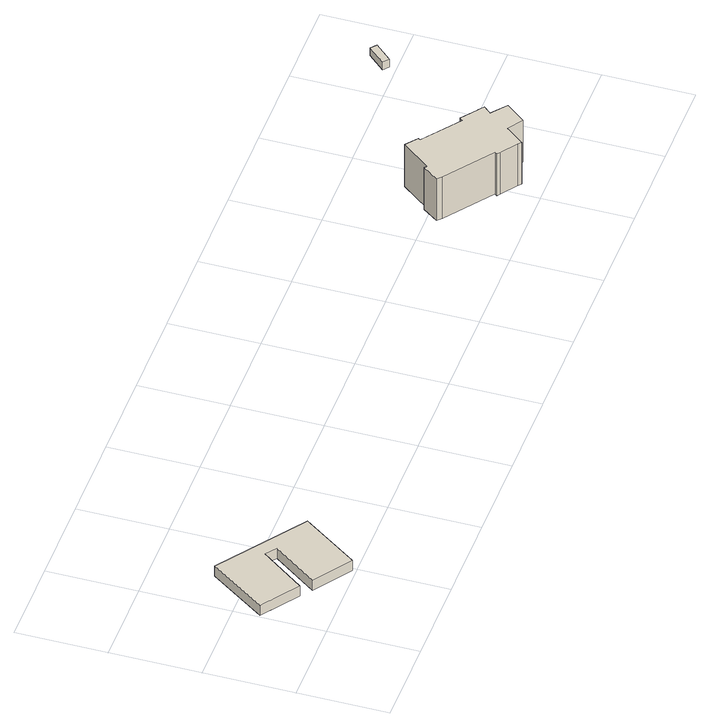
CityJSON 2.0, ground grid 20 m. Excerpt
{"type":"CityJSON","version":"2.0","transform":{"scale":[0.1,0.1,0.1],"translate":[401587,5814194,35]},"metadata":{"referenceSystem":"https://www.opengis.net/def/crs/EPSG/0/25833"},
"CityObjects":{
"building1":{"type":"Building","attributes":{"Gemeindeschluessel":"11000009","BezugspunktDach":"2200","function":"31001_2000","measuredHeight":2.76,"storeysAboveGround":1},"address":[{"country":"Germany","locality":"Berlin","thoroughfareNumber":"1","thoroughfareName":"Am Bahnhof Wuhlheide"}],"geometry":[{"type":"Solid","lod":"1","boundaries":[[[[0,1,2,3,4,5,6,7]],[[8,9,10,11,12,13,14,15]],[[8,15,7,6]],[[9,8,6,5]],[[10,9,5,4]],[[11,10,4,3]],[[12,11,3,2]],[[13,12,2,1]],[[14,13,1,0]],[[15,14,0,7]]]]}]},
"building2":{"type":"Building","attributes":{"name":"S-Bf. Wuhlheide","Gemeindeschluessel":"11000009","BezugspunktDach":"2200","function":"31001_3095","measuredHeight":11.22,"storeysAboveGround":1},"address":[{"country":"Germany","locality":"Berlin","thoroughfareNumber":"270","thoroughfareName":"Rudolf-Rühl-Allee"}],"geometry":[{"type":"Solid","lod":"1","boundaries":[[[[16,17,18,19,20,21,22,23,24,25,26,27,28,29,30,31,32,33,34,35,36,37]],[[38,39,40,41,42,43,44,45,46,47,48,49,50,51,52,53,54,55,56,57,58,59]],[[38,59,37,36]],[[39,38,36,35]],[[40,39,35,34]],[[41,40,34,33]],[[42,41,33,32]],[[43,42,32,31]],[[44,43,31,30]],[[45,44,30,29]],[[46,45,29,28]],[[47,46,28,27]],[[48,47,27,26]],[[49,48,26,25]],[[50,49,25,24]],[[51,50,24,23]],[[52,51,23,22]],[[53,52,22,21]],[[54,53,21,20]],[[55,54,20,19]],[[56,55,19,18]],[[57,56,18,17]],[[58,57,17,16]],[[59,58,16,37]]]]}]},
"building3":{"type":"Building","attributes":{"Gemeindeschluessel":"11000009","BezugspunktDach":"2200","function":"31001_2412","measuredHeight":2.09,"storeysAboveGround":1},"address":[{"country":"Germany","locality":"Berlin","thoroughfareNumber":"270 (2)","thoroughfareName":"Rudolf-Rühl-Allee"}],"geometry":[{"type":"Solid","lod":"1","boundaries":[[[[60,61,62,63]],[[64,65,66,67]],[[64,67,63,62]],[[65,64,62,61]],[[66,65,61,60]],[[67,66,60,63]]]]}]}
},
"vertices":[
[87,86,30],[159,184,30],[183,166,30],[111,67,30],[195,9,30],[282,133,30],[92,269,30],[6,145,30],[92,269,3],[282,133,3],[195,9,3],[111,67,3],[183,166,3],[159,184,3],[87,86,3],[6,145,3],
[1279,170,117],[1383,92,117],[1379,87,117],[1387,82,117],[1422,56,117],[1429,50,117],[1431,53,117],[1461,91,117],[1494,68,117],[1529,112,117],[1495,139,117],[1510,156,117],[1496,166,117],[1495,167,117],[1462,192,117],[1457,185,117],[1373,249,117],[1376,253,117],[1349,274,117],[1299,210,117],[1294,214,117],[1269,180,117],[1294,214,5],[1299,210,5],[1349,274,5],[1376,253,5],[1373,249,5],[1457,185,5],[1462,192,5],[1495,167,5],[1496,166,5],[1510,156,5],[1495,139,5],[1529,112,5],[1494,68,5],[1461,91,5],[1431,53,5],[1429,50,5],[1422,56,5],[1387,82,5],[1379,87,5],[1383,92,5],[1279,170,5],[1269,180,5],
[1626,396,83],[1660,433,83],[1648,444,83],[1614,407,83],[1648,444,62],[1660,433,62],[1626,396,62],[1614,407,62]
]}
